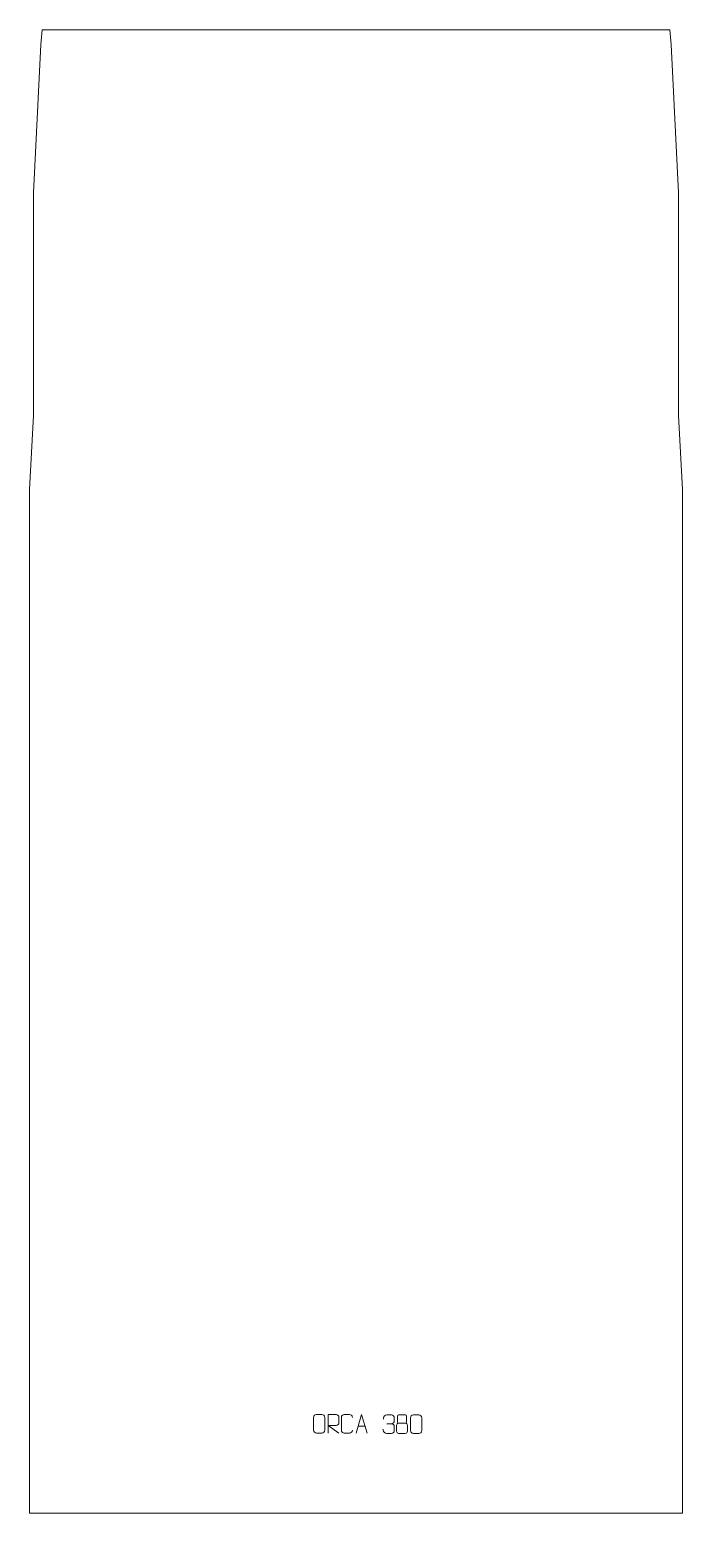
# Model space of a CAD drawing. Header units: millimetres. Extents: x -440 to 440, y -1510 to 490.
import ezdxf

# ---------------------------------------------------------------- set-up
doc = ezdxf.new("R2010")
doc.units = ezdxf.units.MM
doc.header["$MEASUREMENT"] = 0
doc.layers.add('layer 1', color=7, linetype='Continuous')

msp = doc.modelspace()

# ---------------------------------------------------------------- linework, layer by layer
at = {"layer": 'layer 1', "color": 242, "lineweight": 9}
msp.add_open_spline([(439.9996, -129.7825), (439.9996, -129.7825), (439.9996, -1509.7811), (439.9996, -1509.7811), (439.9996, -1509.7811), (439.9996, -1509.7811), (-439.9996, -1509.7811), (-439.9996, -1509.7811), (-439.9996, -1509.7811), (-439.9996, -1509.7811), (-439.9996, -129.7825), (-439.9996, -129.7825), (-439.9996, -129.7825), (-439.9996, -129.7825), (-434.9985, -29.7824), (-434.9985, -29.7824), (-434.9985, -29.7824), (-434.9985, -29.7824), (-434.9985, 270.2164), (-434.9985, 270.2164), (-434.9985, 270.2164), (-434.9985, 270.2164), (-424.9978, 470.2172), (-424.9978, 470.2172), (-424.9978, 470.2172), (-424.9978, 470.2172), (-422.9981, 490.2158), (-422.9981, 490.2158), (-422.9981, 490.2158), (-422.9981, 490.2158), (423.0003, 490.2158), (423.0003, 490.2158), (423.0003, 490.2158), (423.0003, 490.2158), (425, 470.2172), (425, 470.2172), (425, 470.2172), (425, 470.2172), (435.0001, 270.2164), (435.0001, 270.2164), (435.0001, 270.2164), (435.0001, 270.2164), (435.0001, -29.7824), (435.0001, -29.7824), (435.0001, -29.7824), (435.0001, -29.7824), (439.9996, -129.7825), (439.9996, -129.7825)], degree=3, knots=[0, 0, 0, 0, 0.076923077, 0.076923077, 0.076923077, 0.076923077, 0.153846154, 0.153846154, 0.153846154, 0.153846154, 0.230769231, 0.230769231, 0.230769231, 0.230769231, 0.307692308, 0.307692308, 0.307692308, 0.307692308, 0.384615385, 0.384615385, 0.384615385, 0.384615385, 0.461538462, 0.461538462, 0.461538462, 0.461538462, 0.538461538, 0.538461538, 0.538461538, 0.538461538, 0.615384615, 0.615384615, 0.615384615, 0.615384615, 0.692307692, 0.692307692, 0.692307692, 0.692307692, 0.769230769, 0.769230769, 0.769230769, 0.769230769, 0.846153846, 0.846153846, 0.846153846, 0.846153846, 1, 1, 1, 1], dxfattribs=at)
at = {"layer": 'layer 1', "color": 250, "lineweight": 9}
for points, knots in [([(-53.3638, -1376.5434), (-50.9971, -1376.5434), (-48.63, -1376.5434), (-46.2629, -1376.5434), (-46.2629, -1376.5434), (-44.2819, -1376.5078), (-42.2554, -1378.0025), (-42.2283, -1380.4452), (-42.2283, -1380.4452), (-42.2287, -1386.204), (-42.2287, -1391.9633), (-42.2283, -1397.7229), (-42.2283, -1397.7229), (-42.3705, -1400.0511), (-44.0773, -1401.5337), (-46.2629, -1401.5446), (-46.2629, -1401.5446), (-48.6359, -1401.5442), (-51.0089, -1401.5442), (-53.3815, -1401.5446), (-53.3815, -1401.5446), (-55.3404, -1401.6502), (-57.3473, -1399.7618), (-57.3359, -1397.7403), (-57.3359, -1397.7403), (-57.3356, -1391.9582), (-57.3356, -1386.1766), (-57.3359, -1380.3953), (-57.3359, -1380.3953), (-57.3316, -1378.2527), (-55.5541, -1376.5299), (-53.3638, -1376.5434)], [0, 0, 0, 0, 0.111111111, 0.111111111, 0.111111111, 0.111111111, 0.222222222, 0.222222222, 0.222222222, 0.222222222, 0.333333333, 0.333333333, 0.333333333, 0.333333333, 0.444444444, 0.444444444, 0.444444444, 0.444444444, 0.555555556, 0.555555556, 0.555555556, 0.555555556, 0.666666667, 0.666666667, 0.666666667, 0.666666667, 0.777777778, 0.777777778, 0.777777778, 0.777777778, 1, 1, 1, 1]), ([(-37.6826, -1401.5664), (-37.6826, -1401.5664), (-37.6826, -1376.6129), (-37.6826, -1376.6129), (-37.6826, -1376.6129), (-34.0878, -1376.6129), (-30.4923, -1376.6129), (-26.8971, -1376.6129), (-26.8971, -1376.6129), (-24.5718, -1376.6506), (-23.0145, -1378.1406), (-23.0186, -1380.507), (-23.0186, -1380.507), (-23.019, -1382.5425), (-23.019, -1385.6019), (-23.0186, -1387.6379), (-23.0186, -1387.6379), (-23.0251, -1389.5134), (-24.8374, -1391.4552), (-26.8469, -1391.4743), (-26.8469, -1391.4743), (-26.8469, -1391.4743), (-37.6826, -1391.4743), (-37.6826, -1391.4743), (-37.6826, -1391.4743), (-37.6826, -1391.4743), (-23.0279, -1401.5664), (-23.0279, -1401.5664)], [0, 0, 0, 0, 0.125, 0.125, 0.125, 0.125, 0.25, 0.25, 0.25, 0.25, 0.375, 0.375, 0.375, 0.375, 0.5, 0.5, 0.5, 0.5, 0.625, 0.625, 0.625, 0.625, 0.75, 0.75, 0.75, 0.75, 1, 1, 1, 1]), ([(-4.9275, -1397.7487), (-5.0673, -1400.0721), (-6.7445, -1401.5517), (-8.8922, -1401.5625), (-8.8922, -1401.5625), (-11.2241, -1401.5621), (-13.556, -1401.5621), (-15.8875, -1401.5625), (-15.8875, -1401.5625), (-17.8125, -1401.6679), (-19.7846, -1399.7834), (-19.7734, -1397.7661), (-19.7734, -1397.7661), (-19.773, -1391.996), (-19.773, -1386.2263), (-19.7734, -1380.457), (-19.7734, -1380.457), (-19.7692, -1378.3189), (-18.0225, -1376.5997), (-15.8701, -1376.6132), (-15.8701, -1376.6132), (-13.5444, -1376.6132), (-11.2183, -1376.6132), (-8.8922, -1376.6132), (-8.8922, -1376.6132), (-6.9456, -1376.5777), (-4.9542, -1378.0692), (-4.9275, -1380.5068)], [0, 0, 0, 0, 0.125, 0.125, 0.125, 0.125, 0.25, 0.25, 0.25, 0.25, 0.375, 0.375, 0.375, 0.375, 0.5, 0.5, 0.5, 0.5, 0.625, 0.625, 0.625, 0.625, 0.75, 0.75, 0.75, 0.75, 1, 1, 1, 1]), ([(0.179, -1401.5664), (0.179, -1401.5664), (7.55, -1376.6129), (7.55, -1376.6129), (7.55, -1376.6129), (7.55, -1376.6129), (15.1199, -1401.5664), (15.1199, -1401.5664)], [0, 0, 0, 0, 0.333333333, 0.333333333, 0.333333333, 0.333333333, 1, 1, 1, 1]), ([(36.8654, -1382.8445), (36.8654, -1382.8445), (36.8654, -1380.9873), (36.8654, -1380.9873), (36.8654, -1380.9873), (36.8511, -1379.2454), (39.5156, -1377.1273), (41.5747, -1377.15), (41.5747, -1377.15), (43.6388, -1377.15), (45.7028, -1377.15), (47.7665, -1377.15), (47.7665, -1377.15), (49.961, -1377.1412), (51.5593, -1378.988), (51.6037, -1380.9001), (51.6037, -1380.9001), (51.6033, -1382.3352), (51.6033, -1383.7703), (51.6037, -1385.2058), (51.6037, -1385.2058), (51.5551, -1386.8593), (49.9525, -1389.0893), (47.7542, -1389.0793), (47.7542, -1389.0793), (49.9579, -1389.0905), (51.5659, -1390.8937), (51.6199, -1392.9532), (51.6199, -1392.9532), (51.6195, -1394.7379), (51.6195, -1396.5226), (51.6199, -1398.3077), (51.6199, -1398.3077), (51.63, -1400.3691), (49.5751, -1402.1322), (47.7542, -1402.1241), (47.7542, -1402.1241), (45.6889, -1402.1238), (43.6237, -1402.1238), (41.5581, -1402.1241), (41.5581, -1402.1241), (39.3895, -1402.1126), (36.8585, -1399.7124), (36.8399, -1398.2506), (36.8399, -1398.2506), (36.8399, -1398.2506), (36.8399, -1396.342), (36.8399, -1396.342)], [0, 0, 0, 0, 0.076923077, 0.076923077, 0.076923077, 0.076923077, 0.153846154, 0.153846154, 0.153846154, 0.153846154, 0.230769231, 0.230769231, 0.230769231, 0.230769231, 0.307692308, 0.307692308, 0.307692308, 0.307692308, 0.384615385, 0.384615385, 0.384615385, 0.384615385, 0.461538462, 0.461538462, 0.461538462, 0.461538462, 0.538461538, 0.538461538, 0.538461538, 0.538461538, 0.615384615, 0.615384615, 0.615384615, 0.615384615, 0.692307692, 0.692307692, 0.692307692, 0.692307692, 0.769230769, 0.769230769, 0.769230769, 0.769230769, 0.846153846, 0.846153846, 0.846153846, 0.846153846, 1, 1, 1, 1]), ([(56.0385, -1378.6093), (56.0385, -1380.8223), (56.0385, -1384.5046), (56.0385, -1386.7179), (56.0385, -1386.7179), (56.0535, -1387.2253), (56.8609, -1388.1567), (57.561, -1388.1555), (57.561, -1388.1555), (60.5309, -1388.1553), (63.5011, -1388.2402), (66.4715, -1388.2405), (66.4715, -1388.2405), (67.2686, -1388.2363), (67.9893, -1387.446), (67.9867, -1386.7253), (67.9867, -1386.7253), (67.9864, -1384.5093), (67.9864, -1380.8246), (67.9867, -1378.6093), (67.9867, -1378.6093), (67.9682, -1377.8985), (67.3568, -1377.1381), (66.5229, -1377.1455), (66.5229, -1377.1455), (63.5058, -1377.1458), (60.4889, -1377.1458), (57.4723, -1377.1455), (57.4723, -1377.1455), (56.8459, -1377.1379), (56.0218, -1377.8489), (56.0385, -1378.6093)], [0, 0, 0, 0, 0.111111111, 0.111111111, 0.111111111, 0.111111111, 0.222222222, 0.222222222, 0.222222222, 0.222222222, 0.333333333, 0.333333333, 0.333333333, 0.333333333, 0.444444444, 0.444444444, 0.444444444, 0.444444444, 0.555555556, 0.555555556, 0.555555556, 0.555555556, 0.666666667, 0.666666667, 0.666666667, 0.666666667, 0.777777778, 0.777777778, 0.777777778, 0.777777778, 1, 1, 1, 1]), ([(77.4102, -1377.1178), (79.7769, -1377.1178), (82.144, -1377.1178), (84.5111, -1377.1178), (84.5111, -1377.1178), (86.4921, -1377.0822), (88.5186, -1378.5769), (88.5457, -1381.0196), (88.5457, -1381.0196), (88.5453, -1386.7784), (88.5453, -1392.5377), (88.5457, -1398.2973), (88.5457, -1398.2973), (88.4035, -1400.6255), (86.6967, -1402.1081), (84.5111, -1402.119), (84.5111, -1402.119), (82.1381, -1402.1186), (79.7651, -1402.1186), (77.3925, -1402.119), (77.3925, -1402.119), (75.4336, -1402.2246), (73.4267, -1400.3362), (73.4381, -1398.3147), (73.4381, -1398.3147), (73.4384, -1392.5326), (73.4384, -1386.751), (73.4381, -1380.9697), (73.4381, -1380.9697), (73.4424, -1378.8271), (75.2199, -1377.1043), (77.4102, -1377.1178)], [0, 0, 0, 0, 0.111111111, 0.111111111, 0.111111111, 0.111111111, 0.222222222, 0.222222222, 0.222222222, 0.222222222, 0.333333333, 0.333333333, 0.333333333, 0.333333333, 0.444444444, 0.444444444, 0.444444444, 0.444444444, 0.555555556, 0.555555556, 0.555555556, 0.555555556, 0.666666667, 0.666666667, 0.666666667, 0.666666667, 0.777777778, 0.777777778, 0.777777778, 0.777777778, 1, 1, 1, 1]), ([(54.5797, -1391.1275), (54.5797, -1394.2983), (54.5797, -1396.0004), (54.5797, -1399.1718), (54.5797, -1399.1718), (54.5712, -1400.3937), (56.2691, -1402.0864), (57.5217, -1402.0949), (57.5217, -1402.0949), (60.5048, -1402.0946), (63.4881, -1402.0946), (66.4715, -1402.0949), (66.4715, -1402.0949), (67.7948, -1402.0832), (69.4152, -1400.4616), (69.4041, -1399.1624), (69.4041, -1399.1624), (69.4038, -1395.9942), (69.4038, -1394.2954), (69.4041, -1391.1275), (69.4041, -1391.1275), (69.3344, -1389.7471), (67.7566, -1388.1685), (66.4512, -1388.1746), (66.4512, -1388.1746), (63.4746, -1388.1749), (60.498, -1388.1749), (57.5217, -1388.1746), (57.5217, -1388.1746), (56.4422, -1388.1682), (54.5959, -1389.7471), (54.5797, -1391.1275)], [0, 0, 0, 0, 0.111111111, 0.111111111, 0.111111111, 0.111111111, 0.222222222, 0.222222222, 0.222222222, 0.222222222, 0.333333333, 0.333333333, 0.333333333, 0.333333333, 0.444444444, 0.444444444, 0.444444444, 0.444444444, 0.555555556, 0.555555556, 0.555555556, 0.555555556, 0.666666667, 0.666666667, 0.666666667, 0.666666667, 0.777777778, 0.777777778, 0.777777778, 0.777777778, 1, 1, 1, 1])]:
    msp.add_open_spline(points, degree=3, knots=knots, dxfattribs=at)
for points in [[(2.9016, -1392.317), (2.9016, -1392.317), (12.3973, -1392.317), (12.3973, -1392.317)], [(41.5751, -1389.0897), (41.5751, -1389.0897), (47.7715, -1389.0897), (47.7715, -1389.0897)]]:
    msp.add_open_spline(points, degree=3, dxfattribs=at)

doc.saveas('drawing.dxf')
